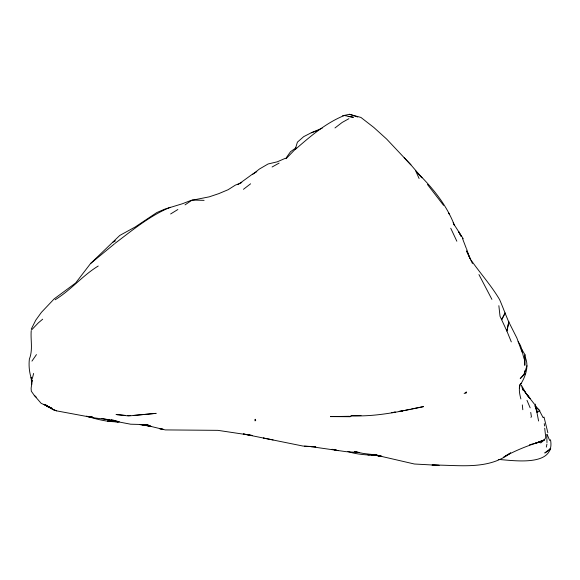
<?xml version="1.0" encoding="UTF-8"?>
<svg xmlns="http://www.w3.org/2000/svg" width="580" height="580" viewBox="0 0 580 580"><rect width="100%" height="100%" fill="white"/><g stroke="black" fill="none" stroke-linecap="round" stroke-linejoin="round"><path stroke-width="0.87" d="M521.253 348.457L525.052 354.844L524.798 365.327L524.61 356.809M32.313 378.573L33.626 373.44M525.052 354.844L524.596 355.953C529.228 364.646 526.205 374.658 521.739 382.474C517.875 387.135 519.535 393.595 520.876 398.917M498.278 459.425C514.003 460.505 555.691 467.212 550.514 439.778L549.644 440.466L547.136 434.449M31.233 330.564C30.435 340.119 33.096 349.812 29.377 359.071C28.529 366.466 29.529 374.071 32.197 381.016L31.117 388.187L31.313 391.21L34.271 395.372L41.115 403.296L51.975 408.32L44.682 404.731M519.317 388.39L519.615 384.845L521.144 383.329M254.895 420.783L255.323 419.311L255.664 420.71L255.323 419.311M511.306 341.888L506.905 331.122L508.783 321.965C505.557 314.65 502.816 306.972 499.59 299.57C491.289 285.541 480.392 273.463 471.04 260.087M508.82 321.733L506.905 331.122L500.025 316.245L498.858 305.689M546.316 447.108L546.947 444.062M525.531 373.361L520.202 378.631L524.16 374.122L525.059 370.461M524.16 374.122L526.973 365.741M466.291 392.08L465.863 393.146L466.291 392.08L464.152 393.552M505.064 312.881L501.664 319.689L505.086 313.316M31.255 329.121L35.793 320.124L41.426 312.337L54.208 298.852L75.632 283.004L90.56 263.537L119.77 235.444L135.227 226.976L156.803 212.555L164.952 209.075L182.432 203.739L190.711 200.528L209.315 196.823L218.732 193.655L228.129 189.711L235.284 185.172L241.787 182.555M31.944 361.115L36.46 354.598M285.889 158.311L290.536 151.692L295.981 147.842M296.228 148.233L286.099 158.666M31.77 329.737L38.309 322.893L42.673 319.196M540.669 442.982L544.439 439.836L545.773 437.53L544.714 428.221M90.56 263.537L114.332 243.97M114.92 243.433C132.443 230.238 149.872 215.644 170.303 207.277M530.874 417.31L531.425 416.853L530.736 412.409M349.356 416.295L330.426 416.599L350.03 416.708L351.226 415.773L361.014 415.577M549.92 448.963L544.765 452.995L550.522 449.529L549.92 448.963L550.732 448.362M252.329 174.551L259.434 169.026L268.112 163.966L277.211 161.842L285.193 158.369M243.448 189.305L250.603 183.802M322.19 128.173L311.279 132.762L303.702 136.641L297.417 142.143L295.118 149.589C310.111 136.568 325.714 122.996 344.339 115.493L353.438 117.276L348.116 116.5M334.979 127.955L342.142 122.46L348.935 118.668M238.01 184.657L251.698 174.718L256.81 171.687M55.129 299.758C70.832 290.188 82.527 275.565 98.23 266.017M535.021 405.71L537 412.525L539.559 410.887L543.09 417.614M185.056 204.863L192.205 200.02L204.095 200.361M170.621 213.969L177.864 209.511M503.534 457.156L510.647 452.886C488.026 470.583 458.49 464.768 432.049 465.073L439.067 465.363L414.381 464.007L372.933 454.43L380.212 456.141L370.729 454.372M505.434 456.018C517.15 449.841 529.583 444.78 542.409 441.257L529.417 444.853M112.426 242.52L115.456 240.765M272.092 167.004L279.089 163.11M543.337 417.44L544.025 417.071L547.868 432.796M350.03 416.708L350.922 416.237M311.279 132.762L316.31 131.036M453.168 222.662L454.495 225.497C446.68 204.957 432.578 187.746 417.056 172.492L421.95 177.784L410.915 164.858L386.628 139.048L373.817 127.455L360.912 117.435L349.464 114.296L342.794 115.717L344.339 115.493M405.398 410.234L410.183 409.262M411.597 408.98L423.523 406.609C399.75 411.633 375.673 416.889 351.226 415.773M401.998 410.741L404.601 410.401M399.178 411.336L402.469 411.082L399.765 411.256M255.077 419.463L255.446 419.441M133.356 415.447L156.165 413.359L128.535 415.94L116.043 414.504L117.653 414.685M127.752 415.621L130.123 415.57M354.387 451.552L359.491 452.545L346.238 451.697L310.619 446.593L315.774 446.745L302.956 446.049L243.339 433.971L252.546 435.536L217.892 430.346L165.264 429.911L148.987 425.938L151.54 426.474L141.281 424.582L150.358 426.184L139.961 424.654L148.103 424.661L130.652 424.212L107.43 419.76L118.218 421.856L107.924 421.131L117.987 421.79C107.206 421.979 96.766 419.333 86.572 416.114M112.912 421.363L117.167 421.45L113.789 421.37M304.427 446.216L312.381 446.68M371.099 454.974L374.578 455.257C365.618 454.952 356.526 454.328 347.942 451.574M371.07 454.988L379.936 455.865M117.349 414.649L125.15 415.374M371.367 454.445L372.635 454.589L363.058 453.408L354.358 451.581M108.851 419.789L94.605 417.919L56.456 410.836L52.584 409.357L43.87 404.333M332.028 449.268L338.415 450.696M263.683 438.103L273.1 439.93M101.884 418.434L119.161 421.798L111.222 419.543M336.429 450.319L337.77 450.58L334.421 449.804M116.471 421.515L118.218 421.856M263.407 438.052L263.98 438.161M376.021 454.974L381.741 456.3L376.188 454.966M44.95 404.601L53.853 409.842M349.464 114.296L357.729 116.993M56.456 410.836L52.584 409.357L52.918 409.552M45.146 404.521L48.358 406.979L46.226 405.311M34.271 395.372L36.206 397.075M535.782 406.732L539.85 410.821L535.108 405.942M44.921 404.398L46.146 405.659M404.18 157.745L410.915 164.858M530.272 398.576L525.922 393.32L534.702 404.492M522.877 389.144L529.859 398.525L524.16 390.724M427.424 184.447L443.562 205.349M518.107 341.729C522.609 347.014 522.022 354.264 524.784 360.441M463.246 238.764L453.995 224.395M525.277 392.116L521.326 385.113L522.899 390.13M448.645 212.99L448.456 212.643L449.58 214.716M478.942 274.565L491.912 299.389M461.035 236.147L458.584 231.587L461.093 236.161M508.783 321.965L516.889 338.046L522.058 352.212M470.322 258.716L466.581 250.966L472.453 263.508M450.747 228.244L456.837 241.215M462.492 238.474L466.269 248.327M415.548 170.578L419.108 178.502M526.995 400.345L530.156 407.827M535.079 405.674L537.529 412.148M469.8 258.419L466.603 248.95M32.197 381.016L31.139 377.464L31.719 384.584M537 412.525L535.326 404.137M537.095 413.308L538.595 421.007M544.272 423.603L544.548 425.995M522.312 404.905L522.819 409.712M546.976 442.562L546.788 434.514M544.439 439.836L535.441 443.279L544.439 439.836M393.595 412.38L391.783 412.692L395.35 412.083L393.595 412.38M110.418 421.298L107.887 421.239L110.359 421.312M87.761 416.599L87.341 416.578L92.408 416.933L87.761 416.599M369.358 454.836L367.618 454.698L369.344 454.843M163.241 429.352L159.696 428.692L163.241 429.352M380.175 456.083L370.874 454.358L380.212 456.141"/></g></svg>
